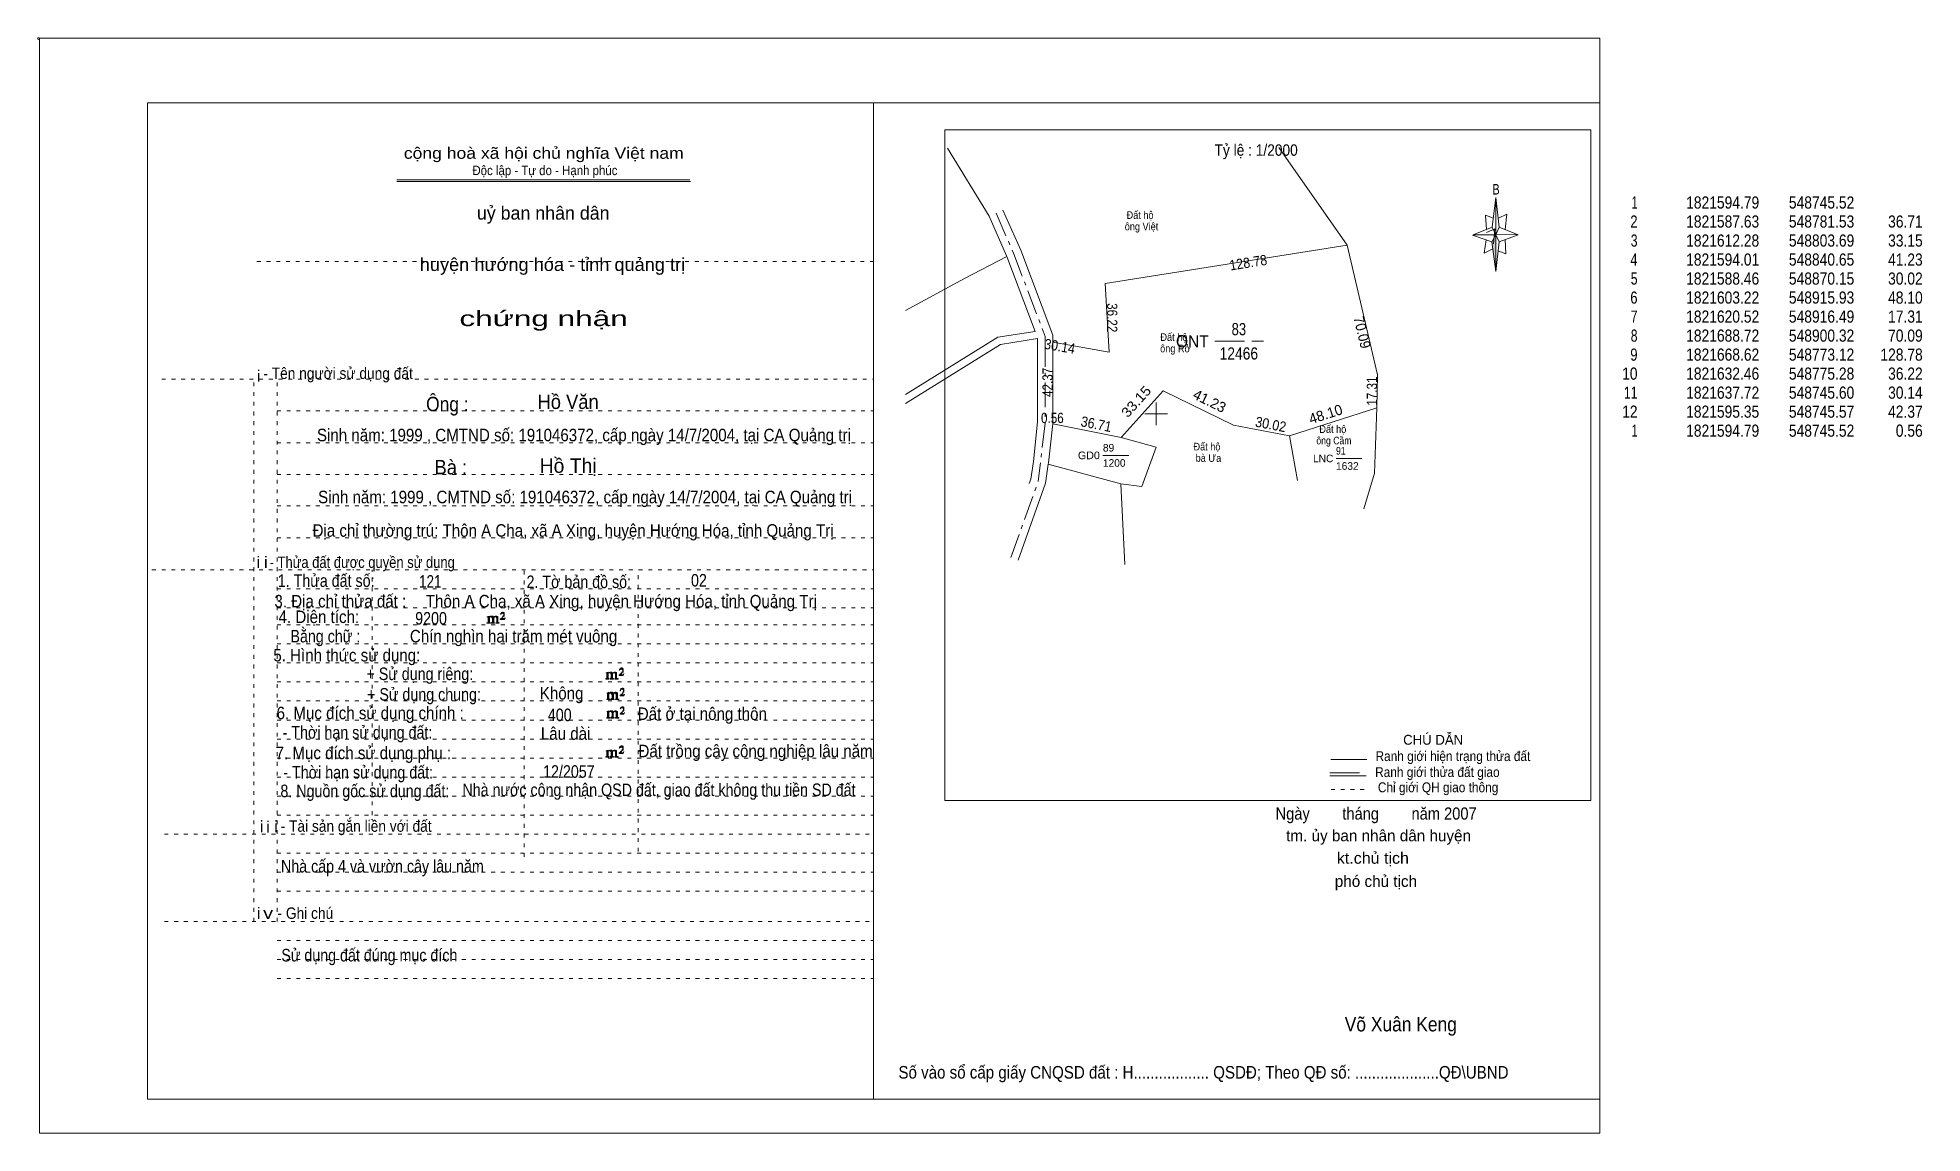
# Model space of a CAD drawing. Header units: centimetres. Extents: x -1.6 to 48, y -3.3 to 25.5.
import ezdxf
from ezdxf.enums import TextEntityAlignment as Align

# ---------------------------------------------------------------- set-up
doc = ezdxf.new("R2010")
doc.units = ezdxf.units.CM
doc.header["$LTSCALE"] = 0.13
for name, pattern in [('DOT_DASHED', [7.7, 5, -1.2, 0.3, -1.2]), ('DOTTED', [1.5, 0.3, -1.2]), ('LONG_DASHED', [7.5, 6, -1.5])]:
    doc.linetypes.add(name, pattern=pattern)
for name, color, linetype, lineweight in [('1', 7, 'DOTTED', 13), ('22', 7, 'Continuous', 13), ('33', 7, 'LONG_DASHED', 13), ('4', 7, 'Continuous', 13), ('5', 7, 'Continuous', 13), ('50', 7, 'Continuous', 13), ('52', 7, 'Continuous', 13), ('53', 7, 'Continuous', 13)]:
    doc.layers.add(name, color=color, linetype=linetype, lineweight=lineweight)
for name, color, linetype in [('10', 7, 'Continuous'), ('23', 7, 'Continuous'), ('30', 7, 'Continuous')]:
    doc.layers.add(name, color=color, linetype=linetype)

msp = doc.modelspace()

# ---------------------------------------------------------------- hatches: boundary and pattern name
at = {"layer": '5'}
msp.add_hatch(color=256, dxfattribs=at).paths.add_polyline_path([(36.77, 20.31), (36.77, 19.35), (36.67, 20.13)])
at = {"layer": '50'}
for points in [[(10.27, 10.13), (10.27, 10.12), (10.27, 10.11), (10.25, 10.11), (10.24, 10.11), (10.24, 10.1), (10.33, 10.1), (10.33, 10.11), (10.32, 10.11), (10.31, 10.11), (10.31, 10.12), (10.31, 10.13), (10.31, 10.24), (10.31, 10.25), (10.32, 10.26), (10.34, 10.26), (10.35, 10.26), (10.36, 10.26), (10.37, 10.25), (10.39, 10.22), (10.39, 10.13), (10.37, 10.12), (10.37, 10.11), (10.36, 10.11), (10.35, 10.11), (10.35, 10.1), (10.44, 10.1), (10.44, 10.11), (10.43, 10.11), (10.42, 10.11), (10.42, 10.12), (10.42, 10.13), (10.42, 10.24), (10.44, 10.26), (10.45, 10.26), (10.46, 10.26), (10.49, 10.26), (10.49, 10.25), (10.5, 10.24), (10.5, 10.22), (10.5, 10.13), (10.5, 10.12), (10.49, 10.11), (10.49, 10.11), (10.47, 10.11), (10.47, 10.1), (10.56, 10.1), (10.56, 10.11), (10.55, 10.11), (10.54, 10.11), (10.53, 10.12), (10.53, 10.13), (10.53, 10.2), (10.53, 10.25), (10.53, 10.26), (10.52, 10.27), (10.5, 10.28), (10.47, 10.28), (10.46, 10.28), (10.44, 10.27), (10.41, 10.25), (10.41, 10.26), (10.4, 10.28), (10.39, 10.28), (10.37, 10.28), (10.35, 10.28), (10.34, 10.28), (10.32, 10.26), (10.31, 10.26), (10.31, 10.25), (10.31, 10.25), (10.31, 10.26), (10.31, 10.28), (10.24, 10.26), (10.24, 10.26), (10.25, 10.26), (10.27, 10.25), (10.27, 10.24), (10.27, 10.23)], [(10.69, 10.19), (10.72, 10.24), (10.72, 10.24), (10.71, 10.22), (10.69, 10.22), (10.68, 10.22), (10.63, 10.22), (10.66, 10.26), (10.67, 10.27), (10.69, 10.28), (10.69, 10.3), (10.69, 10.32), (10.69, 10.34), (10.69, 10.35), (10.69, 10.37), (10.68, 10.38), (10.67, 10.38), (10.66, 10.39), (10.65, 10.39), (10.63, 10.38), (10.63, 10.38), (10.62, 10.37), (10.61, 10.35), (10.59, 10.33), (10.61, 10.33), (10.61, 10.35), (10.62, 10.35), (10.63, 10.36), (10.65, 10.36), (10.66, 10.36), (10.67, 10.35), (10.68, 10.35), (10.68, 10.32), (10.68, 10.3), (10.66, 10.28), (10.66, 10.26), (10.65, 10.25), (10.59, 10.2), (10.59, 10.19)], [(13.39, 8.66), (13.39, 8.65), (13.39, 8.64), (13.38, 8.64), (13.37, 8.64), (13.37, 8.62), (13.45, 8.62), (13.45, 8.64), (13.44, 8.64), (13.43, 8.64), (13.43, 8.65), (13.43, 8.66), (13.43, 8.77), (13.43, 8.78), (13.44, 8.79), (13.47, 8.79), (13.48, 8.79), (13.49, 8.79), (13.5, 8.78), (13.51, 8.74), (13.51, 8.66), (13.5, 8.65), (13.5, 8.64), (13.49, 8.64), (13.48, 8.64), (13.48, 8.62), (13.57, 8.62), (13.57, 8.64), (13.55, 8.64), (13.54, 8.64), (13.54, 8.65), (13.54, 8.66), (13.54, 8.77), (13.57, 8.79), (13.58, 8.79), (13.59, 8.79), (13.61, 8.79), (13.61, 8.78), (13.62, 8.77), (13.62, 8.74), (13.62, 8.66), (13.62, 8.65), (13.61, 8.64), (13.61, 8.64), (13.6, 8.64), (13.6, 8.62), (13.69, 8.62), (13.69, 8.64), (13.67, 8.64), (13.66, 8.64), (13.65, 8.65), (13.65, 8.66), (13.65, 8.73), (13.65, 8.78), (13.65, 8.79), (13.64, 8.8), (13.62, 8.81), (13.6, 8.81), (13.59, 8.81), (13.57, 8.8), (13.53, 8.78), (13.53, 8.79), (13.52, 8.81), (13.51, 8.81), (13.5, 8.81), (13.48, 8.81), (13.47, 8.81), (13.44, 8.79), (13.43, 8.79), (13.43, 8.78), (13.43, 8.78), (13.43, 8.79), (13.43, 8.81), (13.37, 8.79), (13.37, 8.79), (13.38, 8.79), (13.39, 8.78), (13.39, 8.77), (13.39, 8.76)], [(13.82, 8.72), (13.84, 8.77), (13.84, 8.77), (13.83, 8.74), (13.82, 8.74), (13.81, 8.74), (13.75, 8.74), (13.79, 8.79), (13.8, 8.8), (13.82, 8.81), (13.82, 8.83), (13.82, 8.84), (13.82, 8.87), (13.82, 8.88), (13.82, 8.9), (13.81, 8.91), (13.8, 8.91), (13.79, 8.92), (13.77, 8.92), (13.75, 8.91), (13.75, 8.91), (13.74, 8.9), (13.73, 8.88), (13.72, 8.86), (13.73, 8.86), (13.73, 8.88), (13.74, 8.88), (13.75, 8.89), (13.77, 8.89), (13.79, 8.89), (13.8, 8.88), (13.81, 8.88), (13.81, 8.84), (13.81, 8.83), (13.79, 8.81), (13.79, 8.79), (13.77, 8.78), (13.72, 8.73), (13.72, 8.72)], [(13.41, 8.12), (13.41, 8.11), (13.41, 8.1), (13.4, 8.1), (13.39, 8.1), (13.39, 8.09), (13.48, 8.09), (13.48, 8.1), (13.47, 8.1), (13.45, 8.1), (13.45, 8.11), (13.45, 8.12), (13.45, 8.23), (13.45, 8.24), (13.47, 8.26), (13.49, 8.26), (13.5, 8.26), (13.51, 8.26), (13.52, 8.24), (13.53, 8.21), (13.53, 8.12), (13.52, 8.11), (13.52, 8.1), (13.51, 8.1), (13.5, 8.1), (13.5, 8.09), (13.59, 8.09), (13.59, 8.1), (13.58, 8.1), (13.57, 8.1), (13.57, 8.11), (13.57, 8.12), (13.57, 8.23), (13.59, 8.26), (13.6, 8.26), (13.61, 8.26), (13.63, 8.26), (13.63, 8.24), (13.64, 8.23), (13.64, 8.21), (13.64, 8.12), (13.64, 8.11), (13.63, 8.1), (13.63, 8.1), (13.62, 8.1), (13.62, 8.09), (13.71, 8.09), (13.71, 8.1), (13.7, 8.1), (13.69, 8.1), (13.67, 8.11), (13.67, 8.12), (13.67, 8.2), (13.67, 8.24), (13.67, 8.26), (13.66, 8.27), (13.64, 8.28), (13.62, 8.28), (13.61, 8.28), (13.59, 8.27), (13.55, 8.24), (13.55, 8.26), (13.54, 8.28), (13.53, 8.28), (13.52, 8.28), (13.5, 8.28), (13.49, 8.28), (13.47, 8.26), (13.45, 8.26), (13.45, 8.24), (13.45, 8.24), (13.45, 8.26), (13.45, 8.28), (13.39, 8.26), (13.39, 8.26), (13.4, 8.26), (13.41, 8.24), (13.41, 8.23), (13.41, 8.22)], [(13.84, 8.19), (13.86, 8.23), (13.86, 8.23), (13.85, 8.21), (13.84, 8.21), (13.83, 8.21), (13.77, 8.21), (13.81, 8.26), (13.82, 8.27), (13.84, 8.28), (13.84, 8.3), (13.84, 8.31), (13.84, 8.33), (13.84, 8.34), (13.84, 8.37), (13.83, 8.38), (13.82, 8.38), (13.81, 8.39), (13.8, 8.39), (13.77, 8.38), (13.77, 8.38), (13.76, 8.37), (13.75, 8.34), (13.74, 8.32), (13.75, 8.32), (13.75, 8.34), (13.76, 8.34), (13.77, 8.36), (13.8, 8.36), (13.81, 8.36), (13.82, 8.34), (13.83, 8.34), (13.83, 8.31), (13.83, 8.3), (13.81, 8.28), (13.81, 8.26), (13.8, 8.24), (13.74, 8.2), (13.74, 8.19)], [(13.41, 7.64), (13.41, 7.63), (13.41, 7.62), (13.4, 7.62), (13.39, 7.62), (13.39, 7.6), (13.47, 7.6), (13.47, 7.62), (13.46, 7.62), (13.45, 7.62), (13.45, 7.63), (13.45, 7.64), (13.45, 7.75), (13.45, 7.76), (13.46, 7.77), (13.49, 7.77), (13.5, 7.77), (13.51, 7.77), (13.52, 7.76), (13.53, 7.72), (13.53, 7.64), (13.52, 7.63), (13.52, 7.62), (13.51, 7.62), (13.5, 7.62), (13.5, 7.6), (13.59, 7.6), (13.59, 7.62), (13.57, 7.62), (13.56, 7.62), (13.56, 7.63), (13.56, 7.64), (13.56, 7.75), (13.59, 7.77), (13.6, 7.77), (13.61, 7.77), (13.63, 7.77), (13.63, 7.76), (13.64, 7.75), (13.64, 7.72), (13.64, 7.64), (13.64, 7.63), (13.63, 7.62), (13.63, 7.62), (13.62, 7.62), (13.62, 7.6), (13.71, 7.6), (13.71, 7.62), (13.69, 7.62), (13.68, 7.62), (13.67, 7.63), (13.67, 7.64), (13.67, 7.71), (13.67, 7.76), (13.67, 7.77), (13.66, 7.78), (13.64, 7.79), (13.62, 7.79), (13.61, 7.79), (13.59, 7.78), (13.55, 7.76), (13.55, 7.77), (13.54, 7.79), (13.53, 7.79), (13.52, 7.79), (13.5, 7.79), (13.49, 7.79), (13.46, 7.77), (13.45, 7.77), (13.45, 7.76), (13.45, 7.76), (13.45, 7.77), (13.45, 7.79), (13.39, 7.77), (13.39, 7.77), (13.4, 7.77), (13.41, 7.76), (13.41, 7.75), (13.41, 7.74)], [(13.84, 7.7), (13.86, 7.75), (13.86, 7.75), (13.85, 7.72), (13.84, 7.72), (13.83, 7.72), (13.77, 7.72), (13.81, 7.77), (13.82, 7.78), (13.84, 7.79), (13.84, 7.81), (13.84, 7.82), (13.84, 7.85), (13.84, 7.86), (13.84, 7.88), (13.83, 7.89), (13.82, 7.89), (13.81, 7.9), (13.79, 7.9), (13.77, 7.89), (13.77, 7.89), (13.76, 7.88), (13.75, 7.86), (13.74, 7.84), (13.75, 7.84), (13.75, 7.86), (13.76, 7.86), (13.77, 7.87), (13.79, 7.87), (13.81, 7.87), (13.82, 7.86), (13.83, 7.86), (13.83, 7.82), (13.83, 7.81), (13.81, 7.79), (13.81, 7.77), (13.79, 7.76), (13.74, 7.71), (13.74, 7.7)], [(13.39, 6.61), (13.39, 6.6), (13.39, 6.59), (13.38, 6.59), (13.37, 6.59), (13.37, 6.57), (13.45, 6.57), (13.45, 6.59), (13.44, 6.59), (13.43, 6.59), (13.43, 6.6), (13.43, 6.61), (13.43, 6.72), (13.43, 6.73), (13.44, 6.74), (13.47, 6.74), (13.48, 6.74), (13.49, 6.74), (13.5, 6.73), (13.51, 6.69), (13.51, 6.61), (13.5, 6.6), (13.5, 6.59), (13.49, 6.59), (13.48, 6.59), (13.48, 6.57), (13.57, 6.57), (13.57, 6.59), (13.55, 6.59), (13.54, 6.59), (13.54, 6.6), (13.54, 6.61), (13.54, 6.72), (13.57, 6.74), (13.58, 6.74), (13.59, 6.74), (13.61, 6.74), (13.61, 6.73), (13.62, 6.72), (13.62, 6.69), (13.62, 6.61), (13.62, 6.6), (13.61, 6.59), (13.61, 6.59), (13.6, 6.59), (13.6, 6.57), (13.69, 6.57), (13.69, 6.59), (13.67, 6.59), (13.66, 6.59), (13.65, 6.6), (13.65, 6.61), (13.65, 6.68), (13.65, 6.73), (13.65, 6.74), (13.64, 6.75), (13.62, 6.76), (13.6, 6.76), (13.59, 6.76), (13.57, 6.75), (13.53, 6.73), (13.53, 6.74), (13.52, 6.76), (13.51, 6.76), (13.5, 6.76), (13.48, 6.76), (13.47, 6.76), (13.44, 6.74), (13.43, 6.74), (13.43, 6.73), (13.43, 6.73), (13.43, 6.74), (13.43, 6.76), (13.37, 6.74), (13.37, 6.74), (13.38, 6.74), (13.39, 6.73), (13.39, 6.72), (13.39, 6.71)], [(13.82, 6.67), (13.84, 6.72), (13.84, 6.72), (13.83, 6.69), (13.82, 6.69), (13.81, 6.69), (13.75, 6.69), (13.79, 6.74), (13.8, 6.75), (13.82, 6.76), (13.82, 6.78), (13.82, 6.79), (13.82, 6.82), (13.82, 6.83), (13.82, 6.85), (13.81, 6.86), (13.8, 6.86), (13.79, 6.87), (13.77, 6.87), (13.75, 6.86), (13.75, 6.86), (13.74, 6.85), (13.73, 6.83), (13.72, 6.81), (13.73, 6.81), (13.73, 6.83), (13.74, 6.83), (13.75, 6.84), (13.77, 6.84), (13.79, 6.84), (13.8, 6.83), (13.81, 6.83), (13.81, 6.79), (13.81, 6.78), (13.79, 6.76), (13.79, 6.74), (13.77, 6.73), (13.72, 6.68), (13.72, 6.67)]]:
    msp.add_hatch(color=256, dxfattribs=at).paths.add_polyline_path(points)

# ---------------------------------------------------------------- linework, layer by layer
at = {"layer": '1', "linetype": 'Continuous'}
for p, q in [((1.31, -2.42), (1.31, 23.78)), ((1.31, 23.78), (39.51, 23.78)), ((20.41, -2.42), (20.41, 23.78)), ((39.51, -2.42), (39.51, 23.78)), ((7.87, 21.76), (15.58, 21.76)), ((7.87, 21.71), (15.59, 21.71)), ((36.67, 20.13), (36.16, 20.3)), ((1.31, -2.42), (39.51, -2.42))]:
    msp.add_line(p, q, dxfattribs=at)
at = {"layer": '1'}
for p, q in [((4.19, 19.61), (20.41, 19.61)), ((1.69, 16.51), (20.41, 16.51)), ((4.11, 2.25), (4.11, 16.51)), ((4.72, 2.25), (4.72, 16.51)), ((4.72, 15.68), (20.41, 15.68)), ((4.72, 14.84), (20.41, 14.84)), ((4.72, 14.01), (20.41, 14.01)), ((4.72, 13.18), (20.41, 13.18)), ((4.72, 12.34), (20.41, 12.34)), ((1.43, 11.5), (20.41, 11.5)), ((7.22, 5.05), (7.22, 11.5)), ((11.22, 3.95), (11.22, 11.5)), ((14.22, 4.09), (14.22, 11.5)), ((4.72, 11), (20.41, 11)), ((4.72, 10.5), (20.41, 10.5)), ((4.72, 10.05), (20.41, 10.05)), ((4.72, 9.55), (20.41, 9.55)), ((4.72, 9.05), (20.41, 9.05)), ((4.72, 8.55), (20.41, 8.55)), ((4.72, 8.05), (20.41, 8.05)), ((4.72, 7.55), (20.41, 7.55)), ((4.72, 7.05), (20.41, 7.05)), ((4.72, 6.55), (20.41, 6.55)), ((4.72, 6.05), (20.41, 6.05)), ((4.72, 5.55), (20.41, 5.55)), ((4.72, 5.05), (20.41, 5.05)), ((1.76, 4.55), (20.41, 4.55)), ((4.72, 4.05), (20.41, 4.05)), ((4.72, 3.55), (20.41, 3.55)), ((4.72, 3.05), (20.41, 3.05)), ((1.76, 2.25), (20.41, 2.25)), ((4.72, 1.75), (20.41, 1.75)), ((4.72, 1.25), (20.41, 1.25)), ((4.72, 0.75), (20.41, 0.75))]:
    msp.add_line(p, q, dxfattribs=at)
at = {"layer": '1', "linetype": 'Continuous'}
msp.add_lwpolyline([(-1.53, -3.32), (39.51, -3.32), (39.51, 25.48), (-1.53, 25.48)], close=True, dxfattribs=at)
msp.add_lwpolyline([(36.68, 19.93), (36.47, 19.83), (36.52, 20.18)], dxfattribs=at)
at = {"layer": '22'}
for p, q in [((32.86, 20.04), (31.07, 22.61)), ((24.66, 17.77), (23.91, 19.74)), ((31.35, 15.02), (33.64, 15.76)), ((25.12, 15.34), (26.92, 14.98)), ((25, 14.28), (26.91, 13.76)), ((26.91, 13.76), (27.02, 11.64))]:
    msp.add_line(p, q, dxfattribs=at)
at = {"layer": '22', "linetype": 'DOT_DASHED'}
msp.add_line((24.92, 15.36), (24.8, 14.31), dxfattribs=at)
at = {"layer": '22'}
for points in [[(23.91, 19.74), (23.9, 19.76), (23.45, 20.8), (22.35, 22.59)], [(23.81, 20.96), (24.28, 19.91), (25.12, 17.67), (25.12, 17.49)], [(25.12, 17.49), (26.6, 17.22), (26.5, 19.03), (32.86, 20.04)], [(33.64, 15.76), (33.66, 16.63), (32.86, 20.04)], [(23.91, 19.74), (22.8, 19.16), (21.25, 18.32)], [(21.25, 16.11), (23.68, 17.62), (24.66, 17.77)], [(24.72, 17.58), (23.75, 17.43), (21.25, 15.87)], [(24.5, 13.77), (24.54, 13.88), (24.61, 14.35), (24.72, 15.39), (24.72, 17.58)], [(25.12, 17.49), (25.12, 15.37), (25.12, 15.34)], [(26.92, 14.98), (28.02, 16.21), (29.87, 15.3), (31.35, 15.02), (31.56, 13.85)], [(33.3, 13.1), (33.58, 14.04), (33.64, 15.76)], [(25, 14.28), (25.01, 14.31), (25.12, 15.34)], [(26.91, 13.76), (27.46, 13.69), (27.84, 14.73), (26.92, 14.98)], [(24.21, 11.75), (24.93, 13.78), (25, 14.28)]]:
    msp.add_lwpolyline(points, dxfattribs=at)
at = {"layer": '22', "linetype": 'DOT_DASHED'}
for points in [[(23.63, 20.88), (24.09, 19.83), (24.92, 17.64), (24.92, 17.49)], [(24.92, 17.49), (24.92, 15.38), (24.92, 15.36)], [(24.02, 11.82), (24.74, 13.83), (24.8, 14.31)]]:
    msp.add_lwpolyline(points, dxfattribs=at)
at = {"layer": '33'}
msp.add_line((29.38, 17.51), (30.66, 17.51), dxfattribs=at)
at = {"layer": '4'}
for p, q in [((32.43, 6.51), (33.38, 6.51)), ((32.41, 6.08), (33.36, 6.08))]:
    msp.add_line(p, q, dxfattribs=at)
at = {"layer": '4', "linetype": 'LONG_DASHED'}
msp.add_line((32.41, 6.16), (33.36, 6.16), dxfattribs=at)
at = {"layer": '4', "linetype": 'DOTTED'}
msp.add_line((32.44, 5.72), (33.43, 5.72), dxfattribs=at)
at = {"layer": '4'}
msp.add_lwpolyline([(22.28, 23.07), (39.27, 23.07), (39.27, 5.43), (22.28, 5.43)], close=True, dxfattribs=at)
msp.add_circle((-1.55, 25.47), 0.025, dxfattribs=at)
at = {"layer": '5'}
for p, q in [((36.68, 20.51), (36.77, 21.29)), ((36.86, 20.51), (37.36, 20.31)), ((36.86, 20.13), (36.77, 19.35)), ((37.04, 19.81), (36.83, 19.89)), ((37.02, 20.19), (37.04, 19.81))]:
    msp.add_line(p, q, dxfattribs=at)
for points in [[(36.71, 20.75), (36.5, 20.83), (36.53, 20.45)], [(36.84, 20.75), (37.06, 20.85), (37.02, 20.45)], [(36.77, 20.31), (36.68, 20.51), (36.18, 20.31)], [(36.53, 20.37), (36.75, 20.47), (36.71, 20.07)], [(36.77, 20.31), (36.86, 20.13), (37.36, 20.31)]]:
    msp.add_lwpolyline(points, dxfattribs=at)
for points in [[(36.77, 21.29), (36.86, 20.51), (36.77, 20.31)], [(36.77, 20.31), (36.18, 20.31), (36.68, 20.51), (36.86, 20.13), (37.36, 20.31), (36.77, 20.33)], [(36.77, 20.31), (36.77, 19.35), (36.67, 20.13)]]:
    msp.add_lwpolyline(points, close=True, dxfattribs=at)
at = {"layer": '50'}
for points in [[(10.27, 10.13), (10.27, 10.12), (10.27, 10.11), (10.25, 10.11), (10.24, 10.11), (10.24, 10.1), (10.33, 10.1), (10.33, 10.11), (10.32, 10.11), (10.31, 10.11), (10.31, 10.12), (10.31, 10.13), (10.31, 10.24), (10.31, 10.25), (10.32, 10.26), (10.34, 10.26), (10.35, 10.26), (10.36, 10.26), (10.37, 10.25), (10.39, 10.22), (10.39, 10.13), (10.37, 10.12), (10.37, 10.11), (10.36, 10.11), (10.35, 10.11), (10.35, 10.1), (10.44, 10.1), (10.44, 10.11), (10.43, 10.11), (10.42, 10.11), (10.42, 10.12), (10.42, 10.13), (10.42, 10.24), (10.44, 10.26), (10.45, 10.26), (10.46, 10.26), (10.49, 10.26), (10.49, 10.25), (10.5, 10.24), (10.5, 10.22), (10.5, 10.13), (10.5, 10.12), (10.49, 10.11), (10.49, 10.11), (10.47, 10.11), (10.47, 10.1), (10.56, 10.1), (10.56, 10.11), (10.55, 10.11), (10.54, 10.11), (10.53, 10.12), (10.53, 10.13), (10.53, 10.2), (10.53, 10.25), (10.53, 10.26), (10.52, 10.27), (10.5, 10.28), (10.47, 10.28), (10.46, 10.28), (10.44, 10.27), (10.41, 10.25), (10.41, 10.26), (10.4, 10.28), (10.39, 10.28), (10.37, 10.28), (10.35, 10.28), (10.34, 10.28), (10.32, 10.26), (10.31, 10.26), (10.31, 10.25), (10.31, 10.25), (10.31, 10.26), (10.31, 10.28), (10.24, 10.26), (10.24, 10.26), (10.25, 10.26), (10.27, 10.25), (10.27, 10.24), (10.27, 10.23)], [(10.69, 10.19), (10.72, 10.24), (10.72, 10.24), (10.71, 10.22), (10.69, 10.22), (10.68, 10.22), (10.63, 10.22), (10.66, 10.26), (10.67, 10.27), (10.69, 10.28), (10.69, 10.3), (10.69, 10.32), (10.69, 10.34), (10.69, 10.35), (10.69, 10.37), (10.68, 10.38), (10.67, 10.38), (10.66, 10.39), (10.65, 10.39), (10.63, 10.38), (10.63, 10.38), (10.62, 10.37), (10.61, 10.35), (10.59, 10.33), (10.61, 10.33), (10.61, 10.35), (10.62, 10.35), (10.63, 10.36), (10.65, 10.36), (10.66, 10.36), (10.67, 10.35), (10.68, 10.35), (10.68, 10.32), (10.68, 10.3), (10.66, 10.28), (10.66, 10.26), (10.65, 10.25), (10.59, 10.2), (10.59, 10.19)], [(13.39, 8.66), (13.39, 8.65), (13.39, 8.64), (13.38, 8.64), (13.37, 8.64), (13.37, 8.62), (13.45, 8.62), (13.45, 8.64), (13.44, 8.64), (13.43, 8.64), (13.43, 8.65), (13.43, 8.66), (13.43, 8.77), (13.43, 8.78), (13.44, 8.79), (13.47, 8.79), (13.48, 8.79), (13.49, 8.79), (13.5, 8.78), (13.51, 8.74), (13.51, 8.66), (13.5, 8.65), (13.5, 8.64), (13.49, 8.64), (13.48, 8.64), (13.48, 8.62), (13.57, 8.62), (13.57, 8.64), (13.55, 8.64), (13.54, 8.64), (13.54, 8.65), (13.54, 8.66), (13.54, 8.77), (13.57, 8.79), (13.58, 8.79), (13.59, 8.79), (13.61, 8.79), (13.61, 8.78), (13.62, 8.77), (13.62, 8.74), (13.62, 8.66), (13.62, 8.65), (13.61, 8.64), (13.61, 8.64), (13.6, 8.64), (13.6, 8.62), (13.69, 8.62), (13.69, 8.64), (13.67, 8.64), (13.66, 8.64), (13.65, 8.65), (13.65, 8.66), (13.65, 8.73), (13.65, 8.78), (13.65, 8.79), (13.64, 8.8), (13.62, 8.81), (13.6, 8.81), (13.59, 8.81), (13.57, 8.8), (13.53, 8.78), (13.53, 8.79), (13.52, 8.81), (13.51, 8.81), (13.5, 8.81), (13.48, 8.81), (13.47, 8.81), (13.44, 8.79), (13.43, 8.79), (13.43, 8.78), (13.43, 8.78), (13.43, 8.79), (13.43, 8.81), (13.37, 8.79), (13.37, 8.79), (13.38, 8.79), (13.39, 8.78), (13.39, 8.77), (13.39, 8.76)], [(13.82, 8.72), (13.84, 8.77), (13.84, 8.77), (13.83, 8.74), (13.82, 8.74), (13.81, 8.74), (13.75, 8.74), (13.79, 8.79), (13.8, 8.8), (13.82, 8.81), (13.82, 8.83), (13.82, 8.84), (13.82, 8.87), (13.82, 8.88), (13.82, 8.9), (13.81, 8.91), (13.8, 8.91), (13.79, 8.92), (13.77, 8.92), (13.75, 8.91), (13.75, 8.91), (13.74, 8.9), (13.73, 8.88), (13.72, 8.86), (13.73, 8.86), (13.73, 8.88), (13.74, 8.88), (13.75, 8.89), (13.77, 8.89), (13.79, 8.89), (13.8, 8.88), (13.81, 8.88), (13.81, 8.84), (13.81, 8.83), (13.79, 8.81), (13.79, 8.79), (13.77, 8.78), (13.72, 8.73), (13.72, 8.72)], [(13.41, 8.12), (13.41, 8.11), (13.41, 8.1), (13.4, 8.1), (13.39, 8.1), (13.39, 8.09), (13.48, 8.09), (13.48, 8.1), (13.47, 8.1), (13.45, 8.1), (13.45, 8.11), (13.45, 8.12), (13.45, 8.23), (13.45, 8.24), (13.47, 8.26), (13.49, 8.26), (13.5, 8.26), (13.51, 8.26), (13.52, 8.24), (13.53, 8.21), (13.53, 8.12), (13.52, 8.11), (13.52, 8.1), (13.51, 8.1), (13.5, 8.1), (13.5, 8.09), (13.59, 8.09), (13.59, 8.1), (13.58, 8.1), (13.57, 8.1), (13.57, 8.11), (13.57, 8.12), (13.57, 8.23), (13.59, 8.26), (13.6, 8.26), (13.61, 8.26), (13.63, 8.26), (13.63, 8.24), (13.64, 8.23), (13.64, 8.21), (13.64, 8.12), (13.64, 8.11), (13.63, 8.1), (13.63, 8.1), (13.62, 8.1), (13.62, 8.09), (13.71, 8.09), (13.71, 8.1), (13.7, 8.1), (13.69, 8.1), (13.67, 8.11), (13.67, 8.12), (13.67, 8.2), (13.67, 8.24), (13.67, 8.26), (13.66, 8.27), (13.64, 8.28), (13.62, 8.28), (13.61, 8.28), (13.59, 8.27), (13.55, 8.24), (13.55, 8.26), (13.54, 8.28), (13.53, 8.28), (13.52, 8.28), (13.5, 8.28), (13.49, 8.28), (13.47, 8.26), (13.45, 8.26), (13.45, 8.24), (13.45, 8.24), (13.45, 8.26), (13.45, 8.28), (13.39, 8.26), (13.39, 8.26), (13.4, 8.26), (13.41, 8.24), (13.41, 8.23), (13.41, 8.22)], [(13.84, 8.19), (13.86, 8.23), (13.86, 8.23), (13.85, 8.21), (13.84, 8.21), (13.83, 8.21), (13.77, 8.21), (13.81, 8.26), (13.82, 8.27), (13.84, 8.28), (13.84, 8.3), (13.84, 8.31), (13.84, 8.33), (13.84, 8.34), (13.84, 8.37), (13.83, 8.38), (13.82, 8.38), (13.81, 8.39), (13.8, 8.39), (13.77, 8.38), (13.77, 8.38), (13.76, 8.37), (13.75, 8.34), (13.74, 8.32), (13.75, 8.32), (13.75, 8.34), (13.76, 8.34), (13.77, 8.36), (13.8, 8.36), (13.81, 8.36), (13.82, 8.34), (13.83, 8.34), (13.83, 8.31), (13.83, 8.3), (13.81, 8.28), (13.81, 8.26), (13.8, 8.24), (13.74, 8.2), (13.74, 8.19)], [(13.41, 7.64), (13.41, 7.63), (13.41, 7.62), (13.4, 7.62), (13.39, 7.62), (13.39, 7.6), (13.47, 7.6), (13.47, 7.62), (13.46, 7.62), (13.45, 7.62), (13.45, 7.63), (13.45, 7.64), (13.45, 7.75), (13.45, 7.76), (13.46, 7.77), (13.49, 7.77), (13.5, 7.77), (13.51, 7.77), (13.52, 7.76), (13.53, 7.72), (13.53, 7.64), (13.52, 7.63), (13.52, 7.62), (13.51, 7.62), (13.5, 7.62), (13.5, 7.6), (13.59, 7.6), (13.59, 7.62), (13.57, 7.62), (13.56, 7.62), (13.56, 7.63), (13.56, 7.64), (13.56, 7.75), (13.59, 7.77), (13.6, 7.77), (13.61, 7.77), (13.63, 7.77), (13.63, 7.76), (13.64, 7.75), (13.64, 7.72), (13.64, 7.64), (13.64, 7.63), (13.63, 7.62), (13.63, 7.62), (13.62, 7.62), (13.62, 7.6), (13.71, 7.6), (13.71, 7.62), (13.69, 7.62), (13.68, 7.62), (13.67, 7.63), (13.67, 7.64), (13.67, 7.71), (13.67, 7.76), (13.67, 7.77), (13.66, 7.78), (13.64, 7.79), (13.62, 7.79), (13.61, 7.79), (13.59, 7.78), (13.55, 7.76), (13.55, 7.77), (13.54, 7.79), (13.53, 7.79), (13.52, 7.79), (13.5, 7.79), (13.49, 7.79), (13.46, 7.77), (13.45, 7.77), (13.45, 7.76), (13.45, 7.76), (13.45, 7.77), (13.45, 7.79), (13.39, 7.77), (13.39, 7.77), (13.4, 7.77), (13.41, 7.76), (13.41, 7.75), (13.41, 7.74)], [(13.84, 7.7), (13.86, 7.75), (13.86, 7.75), (13.85, 7.72), (13.84, 7.72), (13.83, 7.72), (13.77, 7.72), (13.81, 7.77), (13.82, 7.78), (13.84, 7.79), (13.84, 7.81), (13.84, 7.82), (13.84, 7.85), (13.84, 7.86), (13.84, 7.88), (13.83, 7.89), (13.82, 7.89), (13.81, 7.9), (13.79, 7.9), (13.77, 7.89), (13.77, 7.89), (13.76, 7.88), (13.75, 7.86), (13.74, 7.84), (13.75, 7.84), (13.75, 7.86), (13.76, 7.86), (13.77, 7.87), (13.79, 7.87), (13.81, 7.87), (13.82, 7.86), (13.83, 7.86), (13.83, 7.82), (13.83, 7.81), (13.81, 7.79), (13.81, 7.77), (13.79, 7.76), (13.74, 7.71), (13.74, 7.7)], [(13.39, 6.61), (13.39, 6.6), (13.39, 6.59), (13.38, 6.59), (13.37, 6.59), (13.37, 6.57), (13.45, 6.57), (13.45, 6.59), (13.44, 6.59), (13.43, 6.59), (13.43, 6.6), (13.43, 6.61), (13.43, 6.72), (13.43, 6.73), (13.44, 6.74), (13.47, 6.74), (13.48, 6.74), (13.49, 6.74), (13.5, 6.73), (13.51, 6.69), (13.51, 6.61), (13.5, 6.6), (13.5, 6.59), (13.49, 6.59), (13.48, 6.59), (13.48, 6.57), (13.57, 6.57), (13.57, 6.59), (13.55, 6.59), (13.54, 6.59), (13.54, 6.6), (13.54, 6.61), (13.54, 6.72), (13.57, 6.74), (13.58, 6.74), (13.59, 6.74), (13.61, 6.74), (13.61, 6.73), (13.62, 6.72), (13.62, 6.69), (13.62, 6.61), (13.62, 6.6), (13.61, 6.59), (13.61, 6.59), (13.6, 6.59), (13.6, 6.57), (13.69, 6.57), (13.69, 6.59), (13.67, 6.59), (13.66, 6.59), (13.65, 6.6), (13.65, 6.61), (13.65, 6.68), (13.65, 6.73), (13.65, 6.74), (13.64, 6.75), (13.62, 6.76), (13.6, 6.76), (13.59, 6.76), (13.57, 6.75), (13.53, 6.73), (13.53, 6.74), (13.52, 6.76), (13.51, 6.76), (13.5, 6.76), (13.48, 6.76), (13.47, 6.76), (13.44, 6.74), (13.43, 6.74), (13.43, 6.73), (13.43, 6.73), (13.43, 6.74), (13.43, 6.76), (13.37, 6.74), (13.37, 6.74), (13.38, 6.74), (13.39, 6.73), (13.39, 6.72), (13.39, 6.71)], [(13.82, 6.67), (13.84, 6.72), (13.84, 6.72), (13.83, 6.69), (13.82, 6.69), (13.81, 6.69), (13.75, 6.69), (13.79, 6.74), (13.8, 6.75), (13.82, 6.76), (13.82, 6.78), (13.82, 6.79), (13.82, 6.82), (13.82, 6.83), (13.82, 6.85), (13.81, 6.86), (13.8, 6.86), (13.79, 6.87), (13.77, 6.87), (13.75, 6.86), (13.75, 6.86), (13.74, 6.85), (13.73, 6.83), (13.72, 6.81), (13.73, 6.81), (13.73, 6.83), (13.74, 6.83), (13.75, 6.84), (13.77, 6.84), (13.79, 6.84), (13.8, 6.83), (13.81, 6.83), (13.81, 6.79), (13.81, 6.78), (13.79, 6.76), (13.79, 6.74), (13.77, 6.73), (13.72, 6.68), (13.72, 6.67)]]:
    msp.add_lwpolyline(points, close=True, dxfattribs=at)
at = {"layer": '52'}
for p, q in [((26.44, 14.51), (27.12, 14.51)), ((32.57, 14.43), (33.25, 14.43))]:
    msp.add_line(p, q, dxfattribs=at)
at = {"layer": '53'}
for p, q in [((27.84, 15.3), (27.84, 15.9)), ((27.54, 15.6), (28.14, 15.6))]:
    msp.add_line(p, q, dxfattribs=at)

# ---------------------------------------------------------------- texts
at = {"layer": '1'}
for s, height, width, p in [('cộng hoà xã hội chủ nghĩa Việt nam', 0.3, 1.15, (11.735, 22.31)), ('Độc lập - Tự do - Hạnh phúc', 0.25, 0.9, (11.765, 21.88)), ('chứng nhận', 0.4, 1.55, (11.73, 17.91)), ('- Tên người sử dụng đất', 0.3, 0.9, (6.325, 16.52)), ('- Thửa đất được quyền sử dụng', 0.3, 0.85, (6.96, 11.55)), ('- Tài sản gắn liền với đất ', 0.3, 0.9, (6.85, 4.61)), ('v', 0.3, 1.3, (4.485, 2.32)), ('- Ghi chú', 0.3, 0.9, (5.465, 2.32))]:
    msp.add_text(s, height=height, dxfattribs=dict(at, width=width)).set_placement(p, align=Align.CENTER)
for s, height, p in [('uỷ ban nhân dân', 0.35, (11.72, 20.71)), ('i', 0.3, (4.235, 16.45)), ('i', 0.3, (4.225, 11.55)), ('i', 0.3, (4.425, 11.55)), ('i', 0.3, (4.315, 4.6)), ('i', 0.3, (4.485, 4.59)), ('i', 0.3, (4.695, 4.6)), ('i', 0.3, (4.235, 2.32))]:
    msp.add_text(s, height=height, dxfattribs=at).set_placement(p, align=Align.CENTER)
at = {"layer": '10', "width": 0.9}
for s, height, p in [('Tỷ lệ : 1/2000', 0.3, (30.47, 22.39)), ('Võ Xuân Keng', 0.38, (34.275, -0.64))]:
    msp.add_text(s, height=height, dxfattribs=at).set_placement(p, align=Align.CENTER)
at = {"layer": '23'}
for s, width, p in [('Đất hộ ', 0.9, (27.45, 20.73)), ('ông Việt', 0.9, (27.455, 20.43)), ('Đất hộ ', 0.9, (28.34, 17.52)), ('ông Rở', 0.9, (28.345, 17.22)), ('ông Cầm', 0.85, (32.515, 14.8)), ('Đất hộ ', 0.9, (32.52, 15.1)), ('Đất hộ ', 0.9, (29.21, 14.64)), ('bà Ưa', 0.9, (29.215, 14.34))]:
    msp.add_text(s, height=0.2, dxfattribs=dict(at, width=width)).set_placement(p, align=Align.CENTER)
at = {"layer": '30'}
for s, width, p in [('1', 0.65, (40.5, 21)), ('1821594.79', 0.85, (43.7, 21)), ('548745.52', 0.85, (46.2, 21)), ('548745.52', 0.85, (46.2, 21)), ('2', 0.8, (40.5, 20.5)), ('1821587.63', 0.85, (43.7, 20.5)), ('548781.53', 0.85, (46.2, 20.5)), ('36.71', 0.85, (48, 20.5)), ('3', 0.75, (40.5, 20)), ('1821612.28', 0.85, (43.7, 20)), ('548803.69', 0.85, (46.2, 20)), ('33.15', 0.85, (48, 20)), ('4', 0.8, (40.5, 19.5)), ('1821594.01', 0.85, (43.7, 19.5)), ('548840.65', 0.85, (46.2, 19.5)), ('41.23', 0.85, (48, 19.5)), ('5', 0.75, (40.5, 19)), ('1821588.46', 0.85, (43.7, 19)), ('548870.15', 0.85, (46.2, 19)), ('30.02', 0.85, (48, 19)), ('6', 0.8, (40.5, 18.5)), ('1821603.22', 0.85, (43.7, 18.5)), ('548915.93', 0.85, (46.2, 18.5)), ('48.10', 0.85, (48, 18.5)), ('7', 0.75, (40.5, 18)), ('1821620.52', 0.85, (43.7, 18)), ('548916.49', 0.85, (46.2, 18)), ('17.31', 0.85, (48, 18)), ('8', 0.75, (40.5, 17.5)), ('1821688.72', 0.85, (43.7, 17.5)), ('548900.32', 0.85, (46.2, 17.5)), ('70.09', 0.85, (48, 17.5)), ('9', 0.8, (40.5, 17)), ('1821668.62', 0.85, (43.7, 17)), ('548773.12', 0.85, (46.2, 17)), ('128.78', 0.85, (48, 17)), ('10', 0.85, (40.5, 16.5)), ('1821632.46', 0.85, (43.7, 16.5)), ('548775.28', 0.85, (46.2, 16.5)), ('36.22', 0.85, (48, 16.5)), ('11', 0.75, (40.5, 16)), ('1821637.72', 0.85, (43.7, 16)), ('548745.60', 0.85, (46.2, 16)), ('30.14', 0.85, (48, 16)), ('12', 0.85, (40.5, 15.5)), ('1821595.35', 0.85, (43.7, 15.5)), ('548745.57', 0.85, (46.2, 15.5)), ('42.37', 0.85, (48, 15.5)), ('1', 0.65, (40.5, 15)), ('1821594.79', 0.85, (43.7, 15)), ('548745.52', 0.85, (46.2, 15)), ('0.56', 0.85, (48, 15))]:
    msp.add_text(s, height=0.32, dxfattribs=dict(at, width=width)).set_placement(p, align=Align.RIGHT)
for s, height, rotation, width, p in [('128.78', 0.27, 8.98, 0.9, (30.284, 19.448)), ('36.22', 0.27, 270, 0.85, (26.55, 18.13)), ('70.09', 0.27, 283.338, 0.95, (33.128, 17.716)), ('30.14', 0.27, 349.95, 0.9, (25.281, 17.247)), ('42.37', 0.27, 90, 0.85, (25.12, 16.43)), ('17.31', 0.27, 90, 0.85, (33.65, 16.2)), ('33.15', 0.26, 48.045, 1.1, (27.411, 15.838)), ('36.71', 0.27, 348.754, 0.9, (26.239, 15.201)), ('30.02', 0.27, 349.345, 0.9, (30.83, 15.193))]:
    msp.add_text(s, height=height, rotation=rotation, dxfattribs=dict(at, width=width)).set_placement(p, align=Align.CENTER)
for s, rotation, p in [('41.23', 333.696, (29.185, 15.82)), ('48.10', 17.87, (32.339, 15.465))]:
    msp.add_text(s, height=0.27, rotation=rotation, dxfattribs=at).set_placement(p, align=Align.CENTER)
at = {"layer": '30', "width": 0.85}
msp.add_text('0.56', height=0.27, dxfattribs=at).set_placement((25.11, 15.36), align=Align.CENTER)
at = {"layer": '33'}
for s, width, p in [('83', 0.8, (30.015, 17.67)), ('12466', 0.85, (30.015, 17.03))]:
    msp.add_text(s, height=0.32, dxfattribs=dict(at, width=width)).set_placement(p, align=Align.CENTER)
at = {"layer": '33', "width": 0.95}
msp.add_text('ONT', height=0.32, dxfattribs=at).set_placement((29.22, 17.35), align=Align.RIGHT)
at = {"layer": '4'}
msp.add_text('CHÚ DẪN', height=0.2591, dxfattribs=at).set_placement((35.125, 6.9), align=Align.CENTER)
at = {"layer": '4', "width": 0.9}
for s, p in [('Ranh giới hiện trạng thửa đất', (35.645, 6.47)), ('Ranh giới thửa đất giao ', (35.28, 6.05)), ('Chỉ giới QH giao thông', (35.255, 5.65))]:
    msp.add_text(s, height=0.2591, dxfattribs=at).set_placement(p, align=Align.CENTER)
at = {"layer": '5', "width": 0.75}
msp.add_text('B', height=0.276, dxfattribs=at).set_placement((36.78, 21.37), align=Align.CENTER)
at = {"layer": '50'}
for s, height, width, p in [('  huyện hướng hóa - tỉnh quảng trị', 0.34, 1.05, (11.83, 19.36)), ('Ông :', 0.38, 0.9, (9.2, 15.67)), ('Hồ Văn', 0.38, 0.95, (12.375, 15.73)), ('Sinh năm: 1999 , CMTND số: 191046372, cấp ngày 14/7/2004, tại CA Quảng trị', 0.33, 0.9, (12.79, 14.88)), ('Bà :', 0.38, 0.95, (9.29, 14.01)), ('Sinh năm: 1999 , CMTND số: 191046372, cấp ngày 14/7/2004, tại CA Quảng trị', 0.33, 0.9, (12.82, 13.25)), ('Địa chỉ thường trú: Thôn A Cha, xã A Xing, huyện Hướng Hóa, tỉnh Quảng Trị', 0.33, 0.9, (12.505, 12.37)), ('1. Thửa đất số:  ', 0.33, 0.85, (6.115, 11.05)), ('121', 0.33, 0.8, (8.75, 11.03)), ('2. Tờ bản đồ số:  ', 0.33, 0.85, (12.76, 11.02)), ('02', 0.33, 0.85, (15.815, 11.06)), ('3. Địa chỉ thửa đất : ', 0.33, 0.9, (6.44, 10.51)), ('4. Diện tích: ', 0.33, 0.9, (5.875, 10.1)), ('Thôn A Cha, xã A Xing, huyện Hướng Hóa, tỉnh Quảng Trị', 0.33, 0.9, (13.775, 10.51)), ('Bằng chữ :', 0.33, 0.85, (5.99, 9.59)), ('Chín nghìn hai trăm mét vuông', 0.33, 0.9, (10.94, 9.59)), ('9200', 0.33, 0.85, (8.77, 10.06)), ('5. Hình thức sử dụng:', 0.33, 0.9, (6.555, 9.09)), ('+ Sử dụng riêng:', 0.33, 0.85, (8.475, 8.6)), ('Không', 0.33, 0.9, (12.205, 8.09)), ('6. Mục đích sử dụng chính :', 0.33, 0.9, (7.17, 7.57)), ('+ Sử dụng chung:', 0.33, 0.85, (8.585, 8.06)), ('400', 0.33, 0.85, (12.155, 7.52)), ('Đất ở tại nông thôn', 0.33, 0.9, (15.905, 7.55)), ('- Thời hạn sử dụng đất:', 0.33, 0.85, (6.835, 7.06)), ('Lâu dài', 0.33, 0.9, (12.31, 7.03)), ('7. Mục đích sử dụng phụ :', 0.33, 0.9, (6.99, 6.52)), ('Đất trồng cây công nghiệp lâu năm', 0.33, 0.9, (17.305, 6.57)), ('- Thời hạn sử dụng đất:', 0.33, 0.85, (6.855, 6.01)), ('12/2057', 0.33, 0.85, (12.395, 6.03)), ('8. Nguồn gốc sử dụng đất:', 0.33, 0.85, (7.03, 5.52)), ('Nhà nước công nhận QSD đất, giao đất không thu tiền SD đất', 0.33, 0.85, (14.765, 5.55)), ('Ngày        tháng        năm 2007', 0.32, 0.9, (33.625, 4.93)), ('kt.chủ tịch', 0.3, 1.05, (33.54, 3.77)), ('Nhà cấp 4 và vườn cây lâu năm', 0.33, 0.85, (7.49, 3.54)), ('Sử dụng đất đúng mục đích ', 0.33, 0.85, (7.2, 1.2)), ('Số vào sổ cấp giấy CNQSD đất : H.................. QSDĐ; Theo QĐ số: ....................QĐ\\UBND', 0.33, 0.9, (29.085, -1.88))]:
    msp.add_text(s, height=height, dxfattribs=dict(at, width=width)).set_placement(p, align=Align.CENTER)
for s, height, p in [('Hồ Thị', 0.38, (12.375, 14.05)), ('tm. ủy ban nhân dân huyện ', 0.3, (33.745, 4.36)), ('phó chủ tịch', 0.3, (33.62, 3.16))]:
    msp.add_text(s, height=height, dxfattribs=at).set_placement(p, align=Align.CENTER)
at = {"layer": '52', "width": 1.05}
msp.add_text('GD0', height=0.2, dxfattribs=at).set_placement((26.36, 14.41), align=Align.RIGHT)
at = {"layer": '52'}
for s, p in [('89', (26.44, 14.61)), ('1200', (26.44, 14.21)), ('1632', (32.57, 14.13))]:
    msp.add_text(s, height=0.2, dxfattribs=at).set_placement(p)
msp.add_text('LNC', height=0.2, dxfattribs=at).set_placement((32.5, 14.33), align=Align.RIGHT)
at = {"layer": '52', "width": 0.85}
msp.add_text('91', height=0.2, dxfattribs=at).set_placement((32.57, 14.53))

doc.saveas('drawing.dxf')
